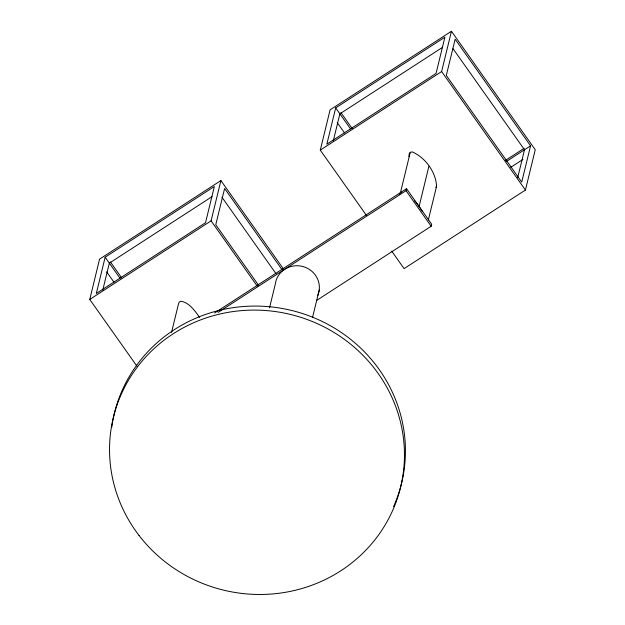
<?xml version="1.0" encoding="UTF-8"?>
<svg xmlns="http://www.w3.org/2000/svg" width="625" height="625" viewBox="0 0 625 625"><rect width="100%" height="100%" fill="white"/><g stroke="black" fill="none" stroke-linecap="round" stroke-linejoin="round"><path stroke-width="0.94" d="M408.938 156.664L409.148 153.938L410.289 152.312L412.289 151.906C425.281 157.492 435.883 172.047 436.57 186.242L428.344 219.984M136.992 366.242L89.75 299.438L99.57 259.133L220.906 180.555L283.336 268.836M105.148 257.219L96.305 293.492L205.508 222.766L214.352 186.5L105.148 257.219L120.031 278.266M102.766 290.117L109.336 263.148L212.023 196.648M171.547 332.406L178.398 304.289L179.148 302.172L180.789 301.234C189.398 302.5 194.797 310.891 199.641 317.375M89.75 299.438L211.086 220.852L220.906 180.555M269.539 307.781L275.312 284.078A22.172 21.281 13.7 0 1 302.789 266.508A22.172 21.281 13.7 0 1 317.789 295.398M366.406 215.344L320.289 150.133L330.109 109.828L451.453 31.25L535.25 149.75L525.43 190.055L404.094 268.633L391.719 251.133M335.688 107.914L326.844 144.188L436.047 73.461L444.891 37.195L335.688 107.914L350.57 128.961M333.305 140.812L339.875 113.844L442.562 47.344M312.523 317.539L319.227 290.039M399.32 194.234L400.461 192.617L410.289 152.312M218.109 312.406L406.039 190.703L406.531 188.688L431.672 224.234L431.18 226.25L316.789 300.336M320.289 150.133L441.625 71.547L451.453 31.25M422.148 211.195L419.102 206.461L428.922 166.164M517.703 177.672L524.5 149.773L453.023 48.688M530.57 145.844L521.727 182.109L446.305 75.461L455.148 39.188L530.57 145.844L506.57 161.383M435.812 187.328L436.57 186.242M214.617 312.977L406.531 188.688M505.438 160.422L524.18 148.281M510.766 167.305L522.992 159.391M400.461 192.617L401.797 192.344M414.43 200.695L415.641 201.992M416.219 202.742L419.102 206.461M441.625 71.547L525.43 190.055M406.039 190.703L431.18 226.25M340.93 112.625L352.188 128.539M337.188 122.547L344.508 132.891M282.016 269.68L224.609 188.492L215.766 224.766L258.547 285.25M221.922 197.195L275.953 273.609M211.086 220.852L257.203 286.07M110.391 261.93L121.648 277.844M106.648 271.852L113.969 282.195M111.727 427.422A147.789 141.852 13.7 0 1 296.727 311.797A147.789 141.852 13.7 0 1 393.586 506.562M139.031 535.445A147.789 141.852 13.7 0 0 392.609 510.594A147.789 141.852 13.7 0 0 239.352 310.82A147.789 141.852 13.7 0 0 139.031 535.445"/></g></svg>
